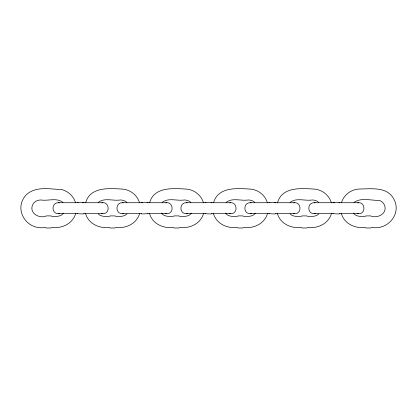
<?xml version="1.0" encoding="UTF-8"?>
<svg xmlns="http://www.w3.org/2000/svg" width="417" height="417" viewBox="0 0 417 417"><rect width="100%" height="100%" fill="white"/><g stroke="black" fill="none" stroke-linecap="round" stroke-linejoin="round"><path stroke-width="0.63" d="M75.753 213.17C73.121 223.502 62.065 228.782 52.026 227.385L51.124 227.984L46.131 227.984L45.229 227.385C26.547 230.966 12.646 208.766 26.469 194.635C36.06 185.836 50.41 189.156 62.185 189.672C68.43 191.497 73.653 196.376 75.513 202.657M85.694 202.657C90.041 186.983 108.425 188.255 121.17 189.016C129.39 189.089 137.162 194.713 139.46 202.657M139.7 213.17C137.068 223.502 126.012 228.782 115.973 227.385L115.076 227.984L110.078 227.984L109.181 227.385C99.137 228.782 88.086 223.502 85.454 213.17M149.64 202.657C153.993 186.983 172.372 188.255 185.117 189.016C193.337 189.089 201.109 194.713 203.413 202.657M203.647 213.17C201.02 223.502 189.964 228.782 179.925 227.385L179.023 227.984L174.03 227.984L173.128 227.385C163.089 228.782 152.033 223.502 149.401 213.17M213.587 202.657C217.94 186.983 236.319 188.255 249.069 189.016C257.289 189.089 265.056 194.713 267.36 202.657M267.599 213.17C264.967 223.502 253.911 228.782 243.872 227.385L242.97 227.984L237.977 227.984L237.075 227.385C227.036 228.782 215.98 223.502 213.353 213.17M277.54 202.657C281.887 186.983 300.271 188.255 313.016 189.016C321.236 189.089 329.008 194.713 331.307 202.657M331.546 213.17C328.914 223.502 317.863 228.782 307.819 227.385L306.922 227.984L301.924 227.984L301.027 227.385C290.988 228.782 279.932 223.502 277.3 213.17M341.487 202.657C343.79 194.713 351.557 189.089 359.777 189.016C371.276 188.875 386.846 186.524 393.58 198.612C402.275 213.348 387.815 230.575 371.771 227.385L370.869 227.984L365.876 227.984L364.974 227.385C354.935 228.782 343.879 223.502 341.247 213.17M63.624 213.113C61.064 216.84 56.008 216.522 52.026 216.433L51.124 215.907L46.131 215.907L45.229 216.433C37.775 218.435 28.596 212.164 32.985 204.132C34.575 201.401 37.66 199.988 40.751 199.967C47.882 201.229 56.863 197.324 62.977 202.448M191.523 213.113C188.964 216.84 183.902 216.522 179.925 216.433L179.023 215.907L174.03 215.907L173.128 216.433C169.146 216.522 164.09 216.84 161.53 213.113M255.47 213.113C252.91 216.84 247.854 216.522 243.872 216.433L242.97 215.907L237.977 215.907L237.075 216.433C233.098 216.522 228.036 216.84 225.477 213.113M98.23 202.448C104.344 197.324 113.325 201.229 120.45 199.967C122.827 200.066 125.194 200.744 126.924 202.448M126.924 213.957C124.058 216.856 119.7 216.459 115.973 216.433L115.076 215.907L110.078 215.907L109.181 216.433C105.454 216.459 101.096 216.856 98.23 213.957M162.177 202.448C168.291 197.324 177.272 201.229 184.403 199.967C186.774 200.066 189.146 200.744 190.871 202.448M226.129 202.448C232.238 197.324 241.224 201.229 248.35 199.967C250.721 200.066 253.093 200.744 254.823 202.448M290.076 202.448C296.19 197.324 305.171 201.229 312.297 199.967C314.673 200.066 317.045 200.744 318.77 202.448M318.77 213.957C315.904 216.856 311.546 216.459 307.819 216.433L306.922 215.907L301.924 215.907L301.027 216.433C297.3 216.459 292.942 216.856 290.076 213.957M354.023 202.448C361.033 197.236 371.005 200.66 379.074 200.342C381.826 201.13 384.036 203.34 384.828 206.097C386.877 213.655 378.224 218.107 371.771 216.433L370.869 215.907L365.876 215.907L364.974 216.433C360.992 216.522 355.936 216.84 353.376 213.113M77.208 202.725L78.104 202.453L83.999 202.725M83.999 213.676L83.098 213.952L77.208 213.676M141.155 202.725L142.051 202.453L147.946 202.725M147.946 213.676L142.051 213.952L141.155 213.676M205.101 202.725L206.003 202.453L211.899 202.725M211.899 213.676L210.997 213.952L205.101 213.676M269.054 202.725L269.95 202.453L275.846 202.725M275.846 213.676L274.949 213.952L269.054 213.676M333.001 202.725L333.902 202.453L339.792 202.725M339.792 213.676L338.896 213.952L333.001 213.676M78.068 202.725L58.349 202.725C51.26 202.433 51.26 213.968 58.349 213.676L77.437 213.676M101.904 202.85C109.447 201.176 110.594 213.952 102.858 213.676L83.77 213.676M142.65 202.725L122.296 202.725C115.207 202.433 115.207 213.968 122.296 213.676L141.384 213.676M58.349 213.676L59.777 213.494M165.851 202.85C173.394 201.176 174.546 213.952 166.805 213.676L147.717 213.676M205.967 202.725L186.243 202.725C179.159 202.433 179.159 213.968 186.243 213.676L205.331 213.676M122.296 213.676L123.724 213.494M229.803 202.85C237.341 201.176 238.493 213.952 230.757 213.676L211.669 213.676M269.914 202.725L250.195 202.725C243.106 202.433 243.106 213.968 250.195 213.676L269.283 213.676M186.243 213.676L187.676 213.494M293.75 202.85C301.293 201.176 302.44 213.952 294.704 213.676L275.616 213.676M334.497 202.725L314.142 202.725C307.058 202.433 307.058 213.968 314.142 213.676L333.23 213.676M250.195 213.676L251.623 213.494M357.697 202.85C365.24 201.176 366.392 213.952 358.651 213.676L339.563 213.676M314.142 213.676L315.57 213.494M82.503 202.725L102.858 202.725M147.086 202.725L166.805 202.725M211.033 202.725L230.757 202.725M274.35 202.725L294.704 202.725M338.932 202.725L358.651 202.725M314.142 202.725L315.096 202.85M357.223 213.494L358.651 213.676M250.195 202.725L251.149 202.85M293.276 213.494L294.704 213.676M186.243 202.725L187.197 202.85M229.324 213.494L230.757 213.676M122.296 202.725L123.25 202.85M165.377 213.494L166.805 213.676M58.349 202.725L59.303 202.85M101.43 213.494L102.858 213.676"/></g></svg>
